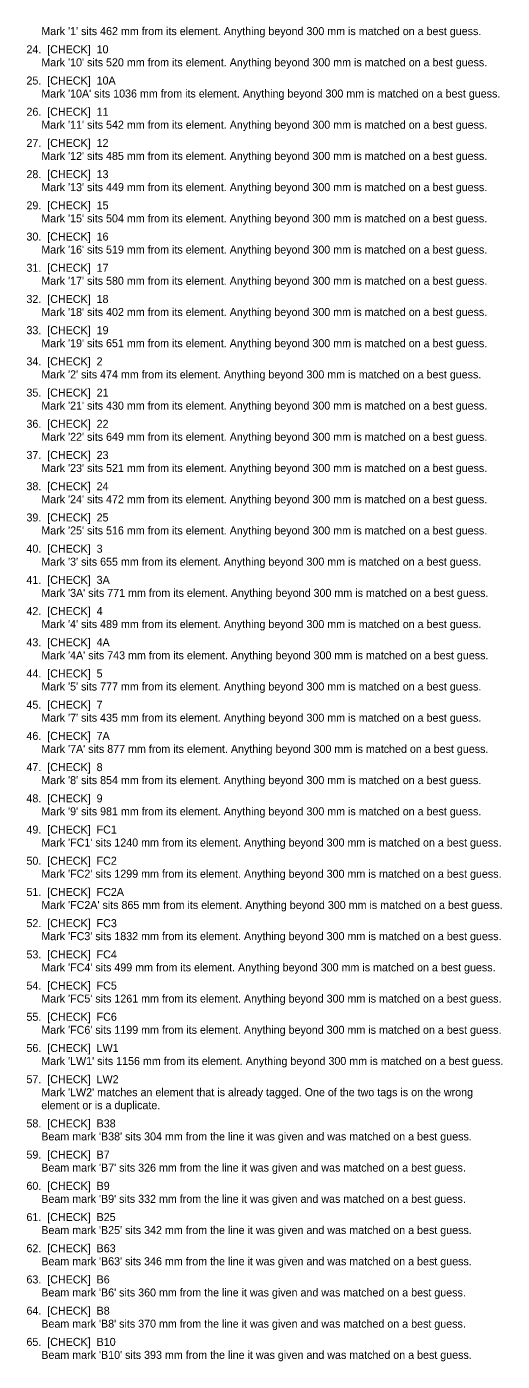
# Model space of a CAD drawing. Header units: millimetres. Extents: x 7675 to 3049577, y -133733 to 101877.
# Drawn here: x 3026137 to 3045159, y -4949 to 48421 of the extents above; entities that cross this region are included whole.
import ezdxf

# ---------------------------------------------------------------- set-up
doc = ezdxf.new("R2010")
doc.units = ezdxf.units.MM
doc.header["$LTSCALE"] = 600
doc.layers.add('S-QUERY-TEXT', color=7, linetype='Continuous')
doc.layers.add('S-QUERY-WARNING', color=30, linetype='Continuous')

msp = doc.modelspace()

# ---------------------------------------------------------------- texts
at = {"layer": 'S-QUERY-TEXT'}
for s, p in [("     Mark '1' sits 462 mm from its element. Anything beyond 300 mm is matched on a best guess.", (3026127, 48084)), ("     Mark '10' sits 520 mm from its element. Anything beyond 300 mm is matched on a best guess.", (3026127, 46836)), ("     Mark '10A' sits 1036 mm from its element. Anything beyond 300 mm is matched on a best guess.", (3026127, 45588)), ("     Mark '11' sits 542 mm from its element. Anything beyond 300 mm is matched on a best guess.", (3026127, 44340)), ("     Mark '12' sits 485 mm from its element. Anything beyond 300 mm is matched on a best guess.", (3026127, 43092)), ("     Mark '13' sits 449 mm from its element. Anything beyond 300 mm is matched on a best guess.", (3026127, 41844)), ("     Mark '15' sits 504 mm from its element. Anything beyond 300 mm is matched on a best guess.", (3026127, 40596)), ("     Mark '16' sits 519 mm from its element. Anything beyond 300 mm is matched on a best guess.", (3026127, 39348)), ("     Mark '17' sits 580 mm from its element. Anything beyond 300 mm is matched on a best guess.", (3026127, 38100)), ("     Mark '18' sits 402 mm from its element. Anything beyond 300 mm is matched on a best guess.", (3026127, 36852)), ("     Mark '19' sits 651 mm from its element. Anything beyond 300 mm is matched on a best guess.", (3026127, 35604)), ("     Mark '2' sits 474 mm from its element. Anything beyond 300 mm is matched on a best guess.", (3026127, 34356)), ("     Mark '21' sits 430 mm from its element. Anything beyond 300 mm is matched on a best guess.", (3026127, 33108)), ("     Mark '22' sits 649 mm from its element. Anything beyond 300 mm is matched on a best guess.", (3026127, 31860)), ("     Mark '23' sits 521 mm from its element. Anything beyond 300 mm is matched on a best guess.", (3026127, 30612)), ("     Mark '24' sits 472 mm from its element. Anything beyond 300 mm is matched on a best guess.", (3026127, 29364)), ("     Mark '25' sits 516 mm from its element. Anything beyond 300 mm is matched on a best guess.", (3026127, 28116)), ("     Mark '3' sits 655 mm from its element. Anything beyond 300 mm is matched on a best guess.", (3026127, 26868)), ("     Mark '3A' sits 771 mm from its element. Anything beyond 300 mm is matched on a best guess.", (3026127, 25620)), ("     Mark '4' sits 489 mm from its element. Anything beyond 300 mm is matched on a best guess.", (3026127, 24372)), ("     Mark '4A' sits 743 mm from its element. Anything beyond 300 mm is matched on a best guess.", (3026127, 23124)), ("     Mark '5' sits 777 mm from its element. Anything beyond 300 mm is matched on a best guess.", (3026127, 21876)), ("     Mark '7' sits 435 mm from its element. Anything beyond 300 mm is matched on a best guess.", (3026127, 20628)), ("     Mark '7A' sits 877 mm from its element. Anything beyond 300 mm is matched on a best guess.", (3026127, 19380)), ("     Mark '8' sits 854 mm from its element. Anything beyond 300 mm is matched on a best guess.", (3026127, 18132)), ("     Mark '9' sits 981 mm from its element. Anything beyond 300 mm is matched on a best guess.", (3026127, 16884)), ("     Mark 'FC1' sits 1240 mm from its element. Anything beyond 300 mm is matched on a best guess.", (3026127, 15636)), ("     Mark 'FC2' sits 1299 mm from its element. Anything beyond 300 mm is matched on a best guess.", (3026127, 14388)), ("     Mark 'FC2A' sits 865 mm from its element. Anything beyond 300 mm is matched on a best guess.", (3026127, 13140)), ("     Mark 'FC3' sits 1832 mm from its element. Anything beyond 300 mm is matched on a best guess.", (3026127, 11892)), ("     Mark 'FC4' sits 499 mm from its element. Anything beyond 300 mm is matched on a best guess.", (3026127, 10644)), ("     Mark 'FC5' sits 1261 mm from its element. Anything beyond 300 mm is matched on a best guess.", (3026127, 9396)), ("     Mark 'FC6' sits 1199 mm from its element. Anything beyond 300 mm is matched on a best guess.", (3026127, 8148)), ("     Mark 'LW1' sits 1156 mm from its element. Anything beyond 300 mm is matched on a best guess.", (3026127, 6900)), ("     Mark 'LW2' matches an element that is already tagged. One of the two tags is on the wrong", (3026127, 5652)), ('     element or is a duplicate.', (3026127, 5132)), ("     Beam mark 'B38' sits 304 mm from the line it was given and was matched on a best guess.", (3026127, 3884)), ("     Beam mark 'B7' sits 326 mm from the line it was given and was matched on a best guess.", (3026127, 2636)), ("     Beam mark 'B9' sits 332 mm from the line it was given and was matched on a best guess.", (3026127, 1388)), ("     Beam mark 'B25' sits 342 mm from the line it was given and was matched on a best guess.", (3026127, 140)), ("     Beam mark 'B63' sits 346 mm from the line it was given and was matched on a best guess.", (3026127, -1108)), ("     Beam mark 'B6' sits 360 mm from the line it was given and was matched on a best guess.", (3026127, -2356)), ("     Beam mark 'B8' sits 370 mm from the line it was given and was matched on a best guess.", (3026127, -3604)), ("     Beam mark 'B10' sits 393 mm from the line it was given and was matched on a best guess.", (3026127, -4852))]:
    msp.add_text(s, height=320, dxfattribs=at).set_placement(p)
at = {"layer": 'S-QUERY-WARNING'}
for s, p in [('24.  [CHECK]  10', (3026127, 47356)), ('25.  [CHECK]  10A', (3026127, 46108)), ('26.  [CHECK]  11', (3026127, 44860)), ('27.  [CHECK]  12', (3026127, 43612)), ('28.  [CHECK]  13', (3026127, 42364)), ('29.  [CHECK]  15', (3026127, 41116)), ('30.  [CHECK]  16', (3026127, 39868)), ('31.  [CHECK]  17', (3026127, 38620)), ('32.  [CHECK]  18', (3026127, 37372)), ('33.  [CHECK]  19', (3026127, 36124)), ('34.  [CHECK]  2', (3026127, 34876)), ('35.  [CHECK]  21', (3026127, 33628)), ('36.  [CHECK]  22', (3026127, 32380)), ('37.  [CHECK]  23', (3026127, 31132)), ('38.  [CHECK]  24', (3026127, 29884)), ('39.  [CHECK]  25', (3026127, 28636)), ('40.  [CHECK]  3', (3026127, 27388)), ('41.  [CHECK]  3A', (3026127, 26140)), ('42.  [CHECK]  4', (3026127, 24892)), ('43.  [CHECK]  4A', (3026127, 23644)), ('44.  [CHECK]  5', (3026127, 22396)), ('45.  [CHECK]  7', (3026127, 21148)), ('46.  [CHECK]  7A', (3026127, 19900)), ('47.  [CHECK]  8', (3026127, 18652)), ('48.  [CHECK]  9', (3026127, 17404)), ('49.  [CHECK]  FC1', (3026127, 16156)), ('50.  [CHECK]  FC2', (3026127, 14908)), ('51.  [CHECK]  FC2A', (3026127, 13660)), ('52.  [CHECK]  FC3', (3026127, 12412)), ('53.  [CHECK]  FC4', (3026127, 11164)), ('54.  [CHECK]  FC5', (3026127, 9916)), ('55.  [CHECK]  FC6', (3026127, 8668)), ('56.  [CHECK]  LW1', (3026127, 7420)), ('57.  [CHECK]  LW2', (3026127, 6172)), ('58.  [CHECK]  B38', (3026127, 4404)), ('59.  [CHECK]  B7', (3026127, 3156)), ('60.  [CHECK]  B9', (3026127, 1908)), ('61.  [CHECK]  B25', (3026127, 660)), ('62.  [CHECK]  B63', (3026127, -588)), ('63.  [CHECK]  B6', (3026127, -1836)), ('64.  [CHECK]  B8', (3026127, -3084)), ('65.  [CHECK]  B10', (3026127, -4332))]:
    msp.add_text(s, height=320, dxfattribs=at).set_placement(p)

doc.saveas('drawing.dxf')
